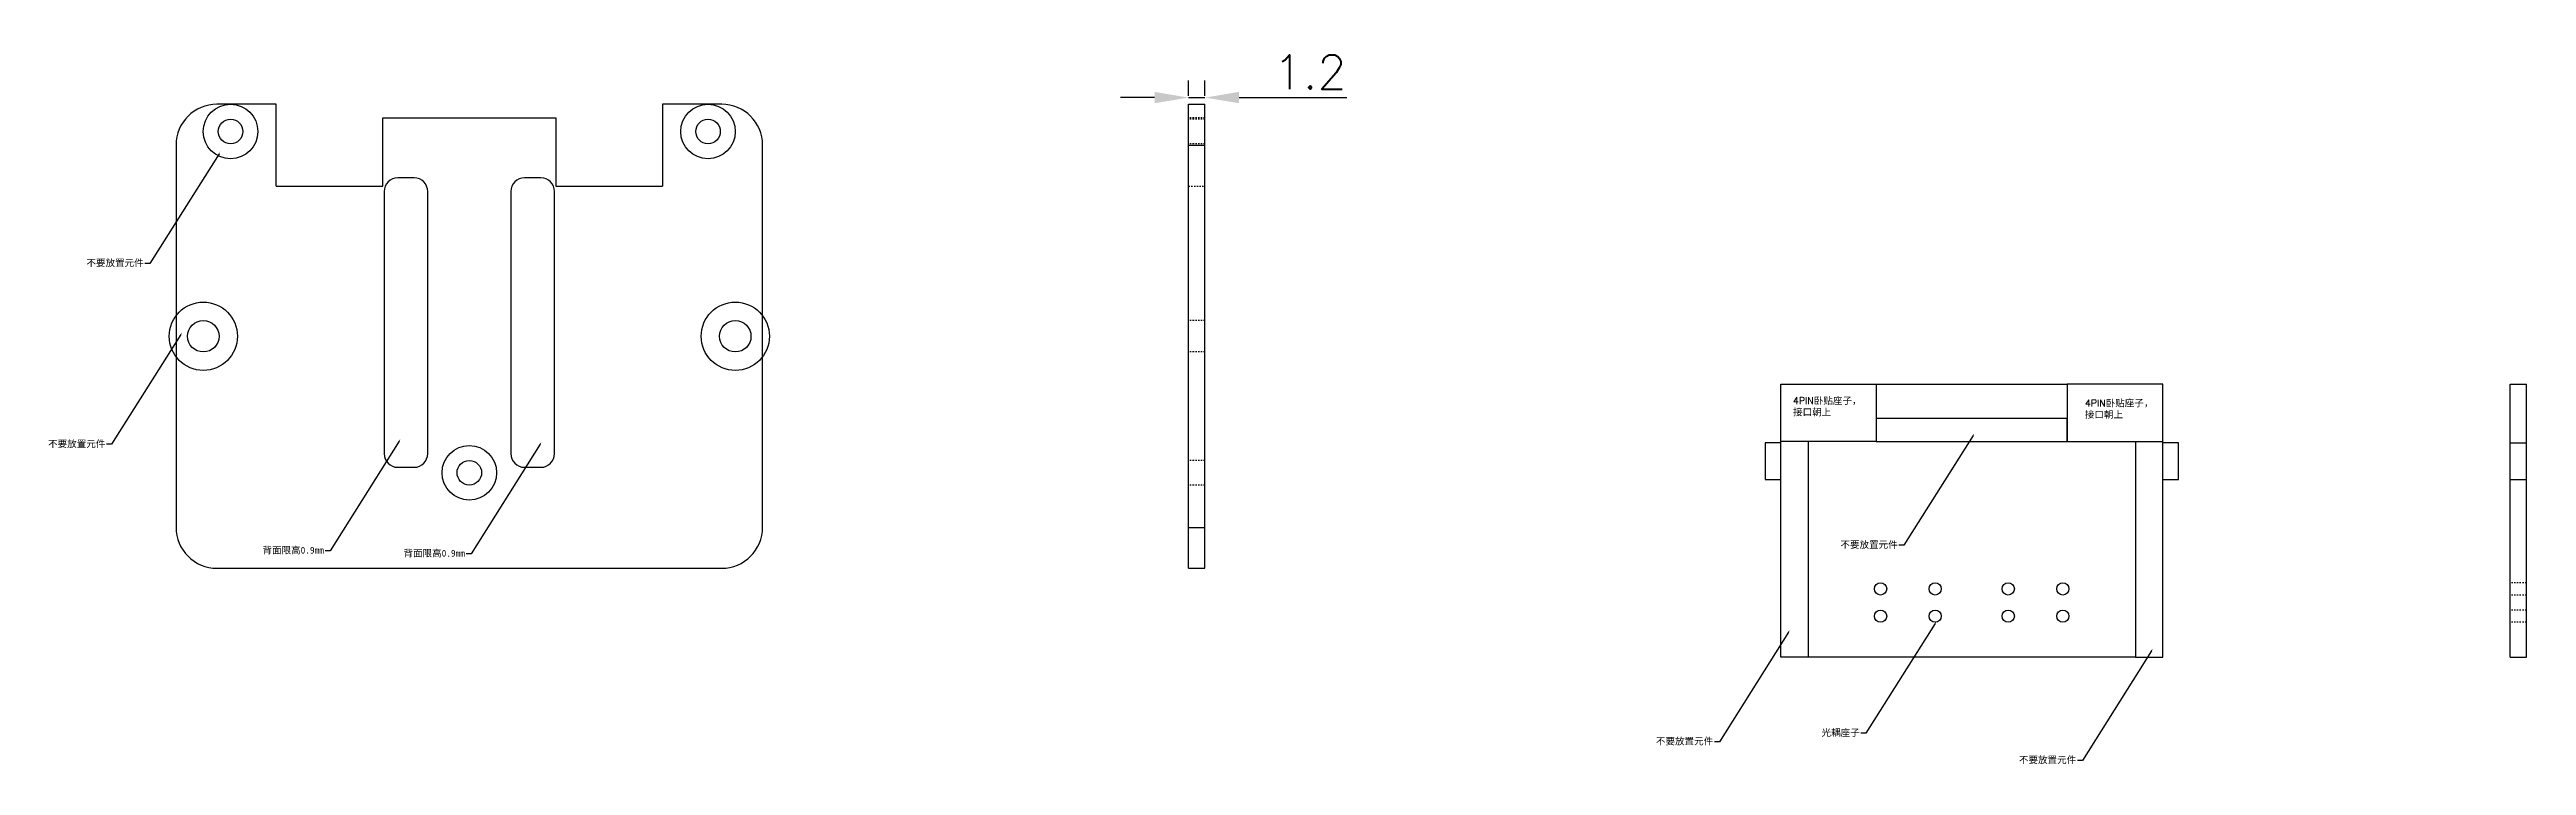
# Model space of a CAD drawing. Header units: millimetres. Extents: x 176 to 357, y 76 to 128.
import ezdxf
from ezdxf import colors
from ezdxf.entities.mleader import LeaderData, LeaderLine
from ezdxf.math import Vec2, Vec3

# ---------------------------------------------------------------- set-up
doc = ezdxf.new("R2010")
doc.units = ezdxf.units.MM
doc.linetypes.add('HIDDEN', pattern=[0.2, 0.1, -0.1])
doc.layers.add('DEFAULT_2', color=8, linetype='HIDDEN')
doc.styles.get("Standard").update_dxf_attribs({"font": 'txt.shx'})
doc.dimstyles.new('ISO-25', dxfattribs={"dimtxt": 2.5, "dimasz": 2.5, "dimexe": 1.25, "dimexo": 0.625, "dimtad": 1, "dimdsep": 46, "dimtxsty": 'Standard', "dimcen": 2.5, "dimadec": 0, "dimazin": 0, "dimtfac": 1, "dimtmove": 0, "dimatfit": 3, "dimfxl": 1, "dimarcsym": 0})

# ---------------------------------------------------------------- blocks, each defined once
blk = doc.blocks.new('*D2')
at = {"color": 0, "lineweight": -2}
for p, q in [((259.29, 124.9), (259.29, 126.01)), ((260.49, 124.9), (260.49, 126.01)), ((256.79, 124.76), (254.29, 124.76)), ((259.29, 124.76), (260.49, 124.76)), ((262.99, 124.76), (270.9, 124.76))]:
    blk.add_line(p, q, dxfattribs=at)
at = {"color": 0}
for points in [[(256.79, 124.35), (256.79, 125.18), (259.29, 124.76)], [(262.99, 125.18), (262.99, 124.35), (260.49, 124.76)]]:
    blk.add_solid(points, dxfattribs=at)
at = {"layer": 'Defpoints', "color": 0}
for p in [(259.29, 124.28), (260.49, 124.76), (260.49, 124.28)]:
    blk.add_point(p, dxfattribs=at)
at = {"color": 0, "insert": (268.19, 126.64), "char_height": 2.5, "attachment_point": 5}
blk.add_mtext('1.2', dxfattribs=at)

msp = doc.modelspace()

# ---------------------------------------------------------------- linework, layer by layer
at = {"color": 7, "linetype": 'Continuous'}
for p, q in [((192.409, 124.277), (188.059, 124.277)), ((192.409, 118.277), (192.409, 124.277)), ((220.709, 124.277), (220.709, 118.277)), ((225.059, 124.277), (220.709, 124.277)), ((259.286, 108.482), (259.286, 124.277)), ((259.286, 124.277), (260.486, 124.277)), ((260.486, 90.277), (260.486, 124.277)), ((200.209, 118.277), (200.209, 123.277)), ((200.209, 123.277), (212.909, 123.277)), ((212.909, 123.277), (212.909, 118.277)), ((185.059, 121.277), (185.059, 93.277)), ((228.059, 93.277), (228.059, 121.277)), ((259.286, 121.277), (260.486, 121.277)), ((192.409, 118.277), (200.209, 118.277)), ((212.909, 118.277), (220.709, 118.277)), ((259.286, 90.277), (259.286, 106.073)), ((309.699, 103.772), (323.699, 103.772)), ((356.167, 103.772), (357.367, 103.772)), ((357.367, 83.772), (357.367, 103.772)), ((301.549, 99.472), (301.549, 96.772)), ((302.699, 99.472), (301.549, 99.472)), ((331.849, 99.472), (330.699, 99.472)), ((331.849, 96.772), (331.849, 99.472)), ((356.167, 96.772), (356.167, 99.472)), ((356.167, 99.472), (357.367, 99.472)), ((301.549, 96.772), (302.699, 96.772)), ((330.699, 96.772), (331.849, 96.772)), ((356.167, 96.772), (357.367, 96.772)), ((259.286, 93.277), (260.486, 93.277)), ((188.059, 90.277), (225.059, 90.277)), ((259.286, 90.277), (260.486, 90.277)), ((328.699, 83.772), (304.699, 83.772)), ((356.167, 83.772), (357.367, 83.772))]:
    msp.add_line(p, q, dxfattribs=at)
at = {"color": 4, "linetype": 'Continuous'}
for p, q in [((259.286, 106.073), (259.286, 108.482)), ((302.699, 83.772), (302.699, 103.772)), ((330.699, 83.772), (330.699, 103.772)), ((356.167, 99.472), (356.167, 103.772)), ((304.699, 99.572), (304.699, 83.772)), ((328.699, 99.572), (328.699, 83.772)), ((356.167, 83.772), (356.167, 96.772)), ((304.699, 83.772), (302.699, 83.772)), ((328.699, 83.772), (330.699, 83.772))]:
    msp.add_line(p, q, dxfattribs=at)
at = {"color": 1, "linetype": 'Continuous'}
for p, q in [((302.699, 103.772), (309.699, 103.772)), ((309.699, 103.772), (309.699, 99.572)), ((323.699, 103.772), (323.699, 99.572)), ((330.699, 103.772), (323.699, 103.772)), ((309.699, 99.572), (302.699, 99.572)), ((323.699, 99.572), (330.699, 99.572))]:
    msp.add_line(p, q, dxfattribs=at)
at = {"color": 2}
msp.add_lwpolyline([(309.699, 99.572), (323.693, 99.572), (323.693, 101.263), (309.699, 101.263)], close=True, dxfattribs=at)
at = {"color": 7, "linetype": 'Continuous'}
for centre, radius in [((189.059, 122.277), 0.9), ((224.059, 122.277), 0.9), ((187.059, 107.277), 1.15), ((226.059, 107.277), 1.15), ((206.559, 97.277), 0.9), ((310.019, 88.772), 0.45), ((314.019, 88.772), 0.45), ((319.379, 88.772), 0.45), ((323.379, 88.772), 0.45), ((310.019, 86.772), 0.45), ((314.019, 86.772), 0.45), ((319.379, 86.772), 0.45), ((323.379, 86.772), 0.45)]:
    msp.add_circle(centre, radius, dxfattribs=at)
at = {"color": 4, "linetype": 'Continuous'}
for centre in [(187.059, 107.277), (226.059, 107.277)]:
    msp.add_circle(centre, 2.5, dxfattribs=at)
at = {"color": 7, "linetype": 'Continuous'}
for centre, start, end in [((188.059, 121.277), 90, 180), ((225.059, 121.277), 0, 90), ((188.059, 93.277), 180, 270), ((225.059, 93.277), 270, 0)]:
    msp.add_arc(centre, 3, start, end, dxfattribs=at)
at = {"layer": 'DEFAULT_2', "color": 8, "linetype": 'HIDDEN'}
for p, q in [((260.486, 123.277), (259.286, 123.277)), ((260.486, 123.177), (259.286, 123.177)), ((260.486, 121.377), (259.286, 121.377)), ((259.286, 118.277), (260.486, 118.277)), ((260.486, 108.427), (259.286, 108.427)), ((260.486, 106.127), (259.286, 106.127)), ((260.486, 98.177), (259.286, 98.177)), ((260.486, 96.377), (259.286, 96.377)), ((357.367, 89.222), (356.167, 89.222)), ((357.367, 88.322), (356.167, 88.322)), ((357.367, 87.222), (356.167, 87.222)), ((357.367, 86.322), (356.167, 86.322))]:
    msp.add_line(p, q, dxfattribs=at)
at = {"layer": 'DEFAULT_2', "color": 1, "linetype": 'ByBlock'}
for p, q in [((202.509, 118.877), (201.309, 118.877)), ((211.809, 118.877), (210.609, 118.877)), ((200.309, 117.877), (200.309, 98.677)), ((203.509, 98.677), (203.509, 117.877)), ((209.609, 117.877), (209.609, 98.677)), ((212.809, 98.677), (212.809, 117.877)), ((201.309, 97.677), (202.509, 97.677)), ((210.609, 97.677), (211.809, 97.677))]:
    msp.add_line(p, q, dxfattribs=at)
for centre in [(189.059, 122.277), (224.059, 122.277), (206.559, 97.277)]:
    msp.add_circle(centre, 2, dxfattribs=at)
for centre, start, end in [((201.309, 117.877), 90, 180), ((202.509, 117.877), 0, 90), ((210.609, 117.877), 90, 180), ((211.809, 117.877), 0, 90), ((201.309, 98.677), 180, 270), ((202.509, 98.677), 270, 0), ((210.609, 98.677), 180, 270), ((211.809, 98.677), 270, 0)]:
    msp.add_arc(centre, 1, start, end, dxfattribs=at)

# ---------------------------------------------------------------- texts
at = {"char_height": 0.5, "width": 13.83604, "attachment_point": 1}
for insert in [(303.599, 102.807), (324.997, 102.632)]:
    msp.add_mtext('4PIN{\\fSimSun|b0|i0|c134|p2;卧贴座子，\\P接口朝上}', dxfattribs=dict(at, insert=insert))

# ---------------------------------------------------------------- dimensions: what is measured, and where the dimension line sits
dim = msp.add_linear_dim(base=(260.486, 124.764), p1=(259.286, 124.277), p2=(260.486, 124.277), dimstyle='ISO-25')
dim.commit()
dim.dimension.update_dxf_attribs({"geometry": '*D2', "text_midpoint": (268.194, 126.639)})

# ---------------------------------------------------------------- leaders
ml = msp.add_multileader_mtext('Standard')
ml.set_content('{\\fSimSun|b0|i0|c134|p2;不要放置元件}', color=256)
ml.set_leader_properties()
ml.build(insert=Vec2(0, 0))
ml.multileader.update_dxf_attribs({"dogleg_length": 0.36, "arrow_head_size": 0.18})
ctx = ml.context
ctx.base_point, ctx.char_height, ctx.arrow_head_size, ctx.landing_gap_size, ctx.plane_origin = Vec3(178.401, 112.615), 0.5, 0.18, 0.09, Vec3(188.305, 120.801)
ctx.text_align_type = 2
notes = []
notes.append((ctx, [(0, (1, 1, 0), (183.138, 112.615), (-1, 0), 0.36, [(0, [(188.305, 120.801)], 0, [])])]))
ctx.mtext.insert, ctx.mtext.defined_height, ctx.mtext.alignment, ctx.mtext.flow_direction = Vec3(182.688, 112.902), 0.36, 3, 5
ml = msp.add_multileader_mtext('Standard')
ml.set_content('{\\fSimSun|b0|i0|c134|p2;不要放置元件}', color=256)
ml.set_leader_properties()
ml.build(insert=Vec2(0, 0))
ml.multileader.update_dxf_attribs({"dogleg_length": 0.36, "arrow_head_size": 0.18})
ctx = ml.context
ctx.base_point, ctx.char_height, ctx.arrow_head_size, ctx.landing_gap_size, ctx.plane_origin = Vec3(175.591, 99.364), 0.5, 0.18, 0.09, Vec3(185.495, 107.55)
ctx.text_align_type = 2
notes.append((ctx, [(0, (1, 1, 0), (180.328, 99.364), (-1, 0), 0.36, [(0, [(185.495, 107.55)], 0, [])])]))
ctx.mtext.insert, ctx.mtext.defined_height, ctx.mtext.alignment, ctx.mtext.flow_direction = Vec3(179.878, 99.65), 0.36, 3, 5
ml = msp.add_multileader_mtext('Standard')
ml.set_content('{\\fSimSun|b0|i0|c134|p2;不要放置元件}', color=256)
ml.set_leader_properties()
ml.build(insert=Vec2(0, 0))
ml.multileader.update_dxf_attribs({"dogleg_length": 0.36, "arrow_head_size": 0.18})
ctx = ml.context
ctx.base_point, ctx.char_height, ctx.arrow_head_size, ctx.landing_gap_size, ctx.plane_origin = Vec3(306.985, 91.973), 0.5, 0.18, 0.09, Vec3(316.89, 100.158)
ctx.text_align_type = 2
notes.append((ctx, [(0, (1, 1, 0), (311.723, 91.973), (-1, 0), 0.36, [(0, [(316.89, 100.158)], 0, [])])]))
ctx.mtext.insert, ctx.mtext.defined_height, ctx.mtext.alignment, ctx.mtext.flow_direction = Vec3(311.273, 92.259), 0.36, 3, 5
ml = msp.add_multileader_mtext('Standard')
ml.set_content('{\\fSimSun|b0|i0|c134|p2;背面限高0.9mm}', color=256)
ml.set_leader_properties()
ml.build(insert=Vec2(0, 0))
ml.multileader.update_dxf_attribs({"dogleg_length": 0.36, "arrow_head_size": 0.18})
ctx = ml.context
ctx.base_point, ctx.char_height, ctx.arrow_head_size, ctx.landing_gap_size, ctx.plane_origin = Vec3(191.225, 91.57), 0.5, 0.18, 0.09, Vec3(201.513, 99.755)
ctx.text_align_type = 2
notes.append((ctx, [(0, (1, 1, 0), (196.346, 91.57), (-1, 0), 0.36, [(0, [(201.513, 99.755)], 0, [])])]))
ctx.mtext.insert, ctx.mtext.defined_height, ctx.mtext.alignment, ctx.mtext.flow_direction = Vec3(195.896, 91.856), 1, 3, 5
ml = msp.add_multileader_mtext('Standard')
ml.set_content('{\\fSimSun|b0|i0|c134|p2;背面限高0.9mm}', color=256)
ml.set_leader_properties()
ml.build(insert=Vec2(0, 0))
ml.multileader.update_dxf_attribs({"dogleg_length": 0.36, "arrow_head_size": 0.18})
ctx = ml.context
ctx.base_point, ctx.char_height, ctx.arrow_head_size, ctx.landing_gap_size, ctx.plane_origin = Vec3(201.563, 91.346), 0.5, 0.18, 0.09, Vec3(211.85, 99.532)
ctx.text_align_type = 2
notes.append((ctx, [(0, (1, 1, 0), (206.683, 91.346), (-1, 0), 0.36, [(0, [(211.85, 99.532)], 0, [])])]))
ctx.mtext.insert, ctx.mtext.defined_height, ctx.mtext.alignment, ctx.mtext.flow_direction = Vec3(206.233, 91.632), 1, 3, 5
ml = msp.add_multileader_mtext('Standard')
ml.set_content('{\\fSimSun|b0|i0|c134|p2;不要放置元件}', color=256)
ml.set_leader_properties()
ml.build(insert=Vec2(0, 0))
ml.multileader.update_dxf_attribs({"dogleg_length": 0.36, "arrow_head_size": 0.18})
ctx = ml.context
ctx.base_point, ctx.char_height, ctx.arrow_head_size, ctx.landing_gap_size, ctx.plane_origin = Vec3(293.462, 77.574), 0.5, 0.18, 0.09, Vec3(303.366, 85.76)
ctx.text_align_type = 2
notes.append((ctx, [(0, (1, 1, 0), (298.199, 77.574), (-1, 0), 0.36, [(0, [(303.366, 85.76)], 0, [])])]))
ctx.mtext.insert, ctx.mtext.defined_height, ctx.mtext.alignment, ctx.mtext.flow_direction = Vec3(297.749, 77.86), 0.36, 3, 5
ml = msp.add_multileader_mtext('Standard')
ml.set_content('{\\fSimSun|b0|i0|c134|p2;光耦座子}', color=256)
ml.set_leader_properties()
ml.build(insert=Vec2(0, 0))
ml.multileader.update_dxf_attribs({"dogleg_length": 0.36, "arrow_head_size": 0.18})
ctx = ml.context
ctx.base_point, ctx.char_height, ctx.arrow_head_size, ctx.landing_gap_size, ctx.plane_origin = Vec3(305.619, 78.202), 0.5, 0.18, 0.09, Vec3(314.104, 86.388)
ctx.text_align_type = 2
notes.append((ctx, [(0, (1, 1, 0), (308.937, 78.202), (-1, 0), 0.36, [(0, [(314.104, 86.388)], 0, [])])]))
ctx.mtext.insert, ctx.mtext.defined_height, ctx.mtext.alignment, ctx.mtext.flow_direction = Vec3(308.487, 78.488), 1, 3, 5
ml = msp.add_multileader_mtext('Standard')
ml.set_content('{\\fSimSun|b0|i0|c134|p2;不要放置元件}', color=256)
ml.set_leader_properties()
ml.build(insert=Vec2(0, 0))
ml.multileader.update_dxf_attribs({"dogleg_length": 0.36, "arrow_head_size": 0.18})
ctx = ml.context
ctx.base_point, ctx.char_height, ctx.arrow_head_size, ctx.landing_gap_size, ctx.plane_origin = Vec3(320.072, 76.207), 0.5, 0.18, 0.09, Vec3(329.976, 84.393)
ctx.text_align_type = 2
notes.append((ctx, [(0, (1, 1, 0), (324.809, 76.207), (-1, 0), 0.36, [(0, [(329.976, 84.393)], 0, [])])]))
ctx.mtext.insert, ctx.mtext.defined_height, ctx.mtext.alignment, ctx.mtext.flow_direction = Vec3(324.359, 76.493), 0.36, 3, 5
for ctx, leaders in notes:
    for number, flags, end, landing, length, lines in leaders:
        leader = LeaderData()
        leader.index, (leader.has_last_leader_line, leader.has_dogleg_vector, leader.attachment_direction) = number, flags
        leader.last_leader_point, leader.dogleg_vector, leader.dogleg_length = Vec3(end), Vec3(landing), length
        for number, points, colour, breaks in lines:
            line = LeaderLine()
            line.index, line.vertices, line.color, line.breaks = number, Vec3.list(points), colors.encode_raw_color(colour), breaks
            leader.lines.append(line)
        ctx.leaders.append(leader)

doc.saveas('drawing.dxf')
